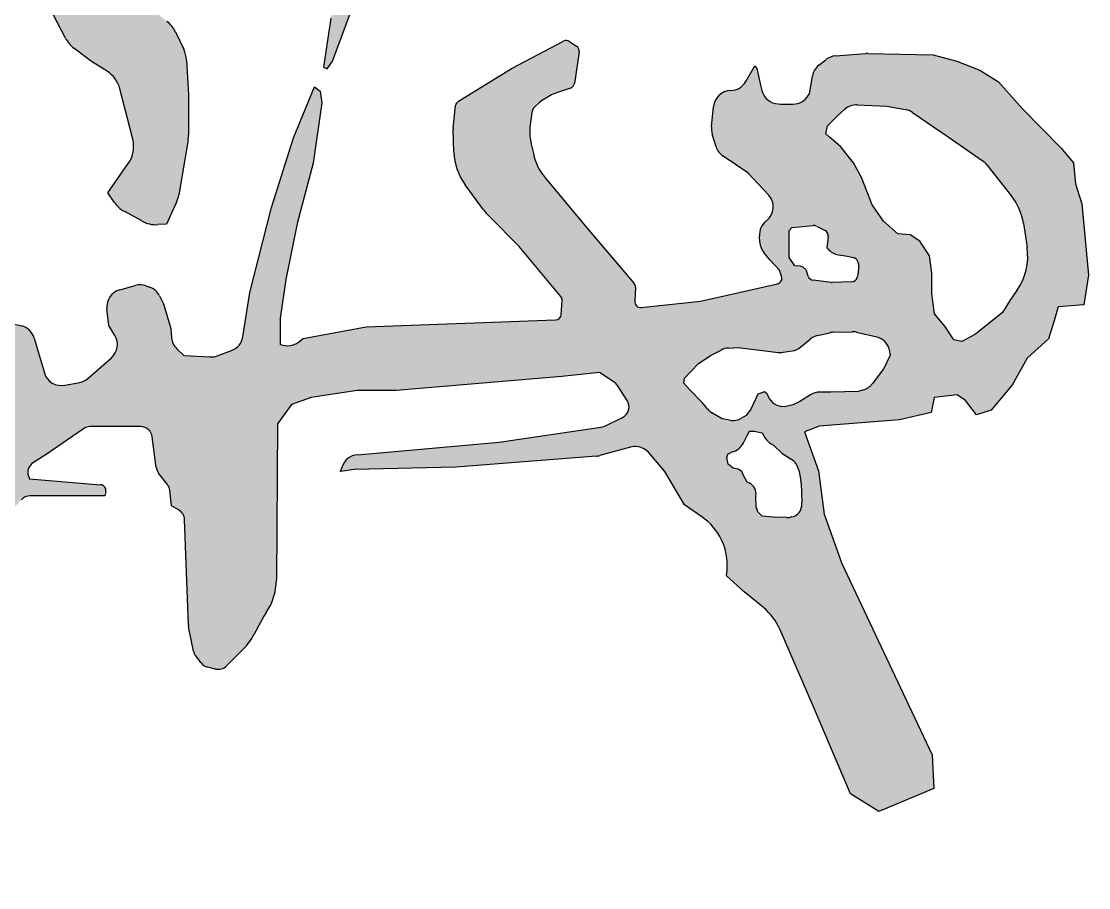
# Model space of a CAD drawing. Extents: x 4150464 to 4450492, y 483482 to 853422.
# Drawn here: x 4446582 to 4447236, y 747698 to 748228 of the extents above; entities that cross this region are included whole.
import ezdxf

# ---------------------------------------------------------------- set-up
doc = ezdxf.new("R2010")
doc.units = 0
doc.header["$LTSCALE"] = 1000
doc.header["$MEASUREMENT"] = 0
doc.layers.add('签名', color=7, linetype='Continuous')

msp = doc.modelspace()

# ---------------------------------------------------------------- hatches: boundary and pattern name
at = {"layer": '签名'}
h = msp.add_hatch(color=4, dxfattribs=at)
h.paths.add_polyline_path([(4446443.7, 748754.85), (4446466.73, 748751.75), (4446479.57, 748746.88), (4446490.2, 748741.13), (4446493.74, 748734.05), (4446494.63, 748725.64), (4446495.07, 748718.12), (4446495.07, 748716.35), (4446499.06, 748719.89), (4446504.82, 748728.74), (4446511.46, 748738.92), (4446508.8, 748750.42), (4446505.7, 748755.07, 0.161293), (4446487.79, 748769.04), (4446480.46, 748771.66), (4446452.12, 748780.06), (4446414.42, 748789.28, -0.055927), (4446406.86, 748792.05), (4446390.72, 748800.11, -0.036786), (4446386.16, 748802.83), (4446377.1, 748809.16, 0.116967), (4446361.61, 748815.31, 0.125161), (4446359.85, 748814.99), (4446350.54, 748810.72, 0.089225), (4446349.49, 748809.99, -0.045924), (4446350, 748810.42), (4446344.38, 748806.56, 0.195275), (4446342.88, 748804.29), (4446342.3, 748801.37, 0.293872), (4446343.73, 748797.73), (4446349.82, 748793.34), (4446356.01, 748791.13), (4446362.66, 748784.49), (4446364.92, 748768.67, 0.040442), (4446364.87, 748768.09, 0.74192), (4446371.49, 748766.09), (4446373.73, 748769.45), (4446383.47, 748772.54), (4446393.21, 748770.77), (4446400.74, 748765.46), (4446409.22, 748758.2, 0.146226), (4446411.11, 748757.36), (4446427.31, 748755.29)])
h.paths.add_polyline_path([(4446711.73, 748363.3, -0.224051), (4446718.47, 748349.44), (4446718.83, 748318.39, 0.252735), (4446727.16, 748303.38), (4446734.55, 748298.65), (4446741.65, 748299.36, 0.405395), (4446757.87, 748318.58), (4446756.63, 748336.39), (4446770.36, 748340.32), (4446774.29, 748342.28), (4446761.04, 748349.63), (4446758.59, 748359.43), (4446758.99, 748377.24, 0.116113), (4446757.27, 748385.33), (4446748.28, 748404.42, 0.062977), (4446745.85, 748408.24), (4446735.37, 748420.9, 0.230474), (4446720.97, 748427.43), (4446707.57, 748427.07), (4446703.31, 748425.95, 0.141943), (4446694.69, 748420.79), (4446683.08, 748408.33, 0.175293), (4446678.27, 748397.02), (4446678.14, 748394.72), (4446679.61, 748388.35), (4446680.6, 748388.35)])
h.paths.add_polyline_path([(4446683.19, 748204.44, 0.097987), (4446681.44, 748211.23), (4446676.33, 748221.86, 0.115547), (4446671.17, 748228.27), (4446651.88, 748243.33), (4446629.97, 748253.93), (4446619.52, 748254.12), (4446610.17, 748248.98), (4446601.69, 748232.03), (4446608.98, 748218.02, 0.112428), (4446614.17, 748211.9), (4446625.02, 748203.77), (4446634.54, 748197.72, -0.190711), (4446642.34, 748186.96), (4446650.24, 748156.1, -0.218827), (4446647.54, 748141.26), (4446634.91, 748123.25), (4446638.88, 748117.52, 0.115033), (4446644.96, 748112.02), (4446655.71, 748106.05, 0.14431), (4446665.68, 748103.82), (4446670.97, 748104.17), (4446677.07, 748117.58, 0.064737), (4446678.43, 748122.03), (4446684.14, 748155.65, 0.042109), (4446684.4, 748158.68), (4446684.4, 748183.29)])
h.paths.add_polyline_path([(4446514.55, 747774.42, 0.133698), (4446516.76, 747777.5), (4446520.67, 747787.97), (4446520.25, 747799.41), (4446520.25, 747803.78), (4446516.71, 747805.86), (4446508.79, 747806.28), (4446494.22, 747806.07), (4446487.5, 747806.71, -0.296761), (4446481.33, 747811.62), (4446479.85, 747816.06), (4446476.31, 747816.06), (4446473.02, 747810.97, -0.111035), (4446470.76, 747808.75), (4446466.1, 747805.86), (4446457.9, 747796.8, -0.159662), (4446453.99, 747794.57), (4446448.19, 747793.38), (4446433.61, 747794.63), (4446433.45, 747793.86), (4446433.12, 747786.87), (4446433.78, 747780.88), (4446438.78, 747775.55), (4446446.44, 747767.9), (4446450.77, 747768.23), (4446455.1, 747771.56), (4446458.77, 747770.23), (4446462.43, 747765.57), (4446463.76, 747758.24), (4446462.83, 747740.12, 0.22558), (4446465.2, 747734.39), (4446473.42, 747726.95), (4446477.09, 747727.62), (4446485.42, 747738.6), (4446495.14, 747747.35, 0.121444), (4446497.09, 747750.21), (4446501.72, 747762.72, -0.134274), (4446503.94, 747765.81)])
msp.add_hatch(color=4, dxfattribs=at).paths.add_polyline_path([(4446925.69, 748626.66), (4446859.24, 748492.7), (4446811.81, 748373.39), (4446786.73, 748293.27), (4446771.49, 748230.16), (4446767.13, 748200.24), (4446769.31, 748199.15), (4446772.55, 748203.9), (4446806.76, 748296.38), (4446848.69, 748401.9), (4446891.42, 748494.58), (4446938.79, 748590.79), (4446948.1, 748596.22), (4446951.99, 748586.13), (4446948.88, 748533.37), (4446948.88, 748492.25), (4446954.32, 748455.01), (4446979.94, 748409.23), (4447004.79, 748375.09), (4447024.98, 748346.39), (4447031.19, 748329.32), (4447029.63, 748312.25), (4447020.32, 748282.77), (4447012.85, 748274.34), (4446997.61, 748269.44), (4446987.81, 748257.47), (4446989.44, 748250.4), (4447007.44, 748243.25), (4447020.51, 748242.16), (4447036.3, 748256.85), (4447055.9, 748281.88), (4447065.7, 748315.61), (4447062.44, 748347.16), (4447051, 748373.82), (4447027.04, 748407.01), (4447004.72, 748438.56), (4446988.88, 748488.84), (4446989.97, 748532.36), (4446991.03, 748603.81), (4446988.85, 748643.53), (4446979.6, 748654.95), (4446961.08, 748661.48), (4446941.48, 748657.13)])
h = msp.add_hatch(color=4, dxfattribs=at)
h.paths.add_polyline_path([(4446848, 748176.67, -0.231178), (4446849.7, 748179.34), (4446882.54, 748199.54), (4446914.11, 748216.14, -0.274551), (4446917.79, 748215.95), (4446922.03, 748213.13, -0.290357), (4446923.6, 748209.59), (4446920.74, 748190.29, -0.282713), (4446918.3, 748187.4), (4446910.96, 748184.95, 0.12974), (4446895.54, 748174.86), (4446894.62, 748172.41), (4446893.41, 748163.31, 0.07073), (4446894.25, 748153.17), (4446895.59, 748147.28, 0.118418), (4446903.07, 748132.16), (4446928.34, 748101.86), (4446949.47, 748077.23), (4446957.36, 748067.77, -0.191696), (4446958.19, 748065.23), (4446957.66, 748056.87, 0.465128), (4446961.66, 748053.05), (4446997.9, 748056.99), (4447045.03, 748067.54, 0.44834), (4447047.65, 748072.25), (4447046.4, 748075.82), (4447040.47, 748082.18), (4447036.76, 748086.68, -0.157491), (4447034.31, 748092.87), (4447034.05, 748096.83, -0.24693), (4447038.16, 748106.04), (4447038.37, 748106.2, 0.440579), (4447039.55, 748122.15), (4447026.9, 748135.56), (4447011.82, 748145.72, -0.170294), (4447007.53, 748151.48), (4447005.09, 748159.27, -0.102372), (4447004.66, 748163.64), (4447005.98, 748176.2, -0.373734), (4447016.38, 748185.89), (4447016.61, 748185.9, 0.254103), (4447025.52, 748191.15), (4447031.26, 748200.98), (4447032.44, 748199.46), (4447034.91, 748188.38), (4447035.54, 748185.89, 0.331647), (4447045.57, 748177.71), (4447047.26, 748177.64), (4447054.7, 748177.64, 0.263355), (4447063.99, 748182.89), (4447064.64, 748183.99), (4447066.49, 748194.73, -0.184975), (4447070.44, 748201.4), (4447074.76, 748204.81, -0.149598), (4447080.67, 748207.12), (4447099.84, 748208.57), (4447140.54, 748207.72), (4447154.96, 748203.9), (4447168.95, 748198.4), (4447180.4, 748191.19), (4447195.24, 748174.67), (4447218.72, 748150.92), (4447226.35, 748141.59), (4447227.63, 748128.88), (4447231.44, 748116.6), (4447235.69, 748072.86), (4447232.72, 748054.64), (4447217.03, 748053.37), (4447214.49, 748044.9), (4447211.1, 748033.88), (4447197.95, 748022.02), (4447189.05, 748005.92), (4447175.9, 747990.24), (4447167, 747987.28), (4447160.22, 747996.18), (4447155.13, 747999.57), (4447141.13, 747997.87), (4447139.31, 747988.85), (4447119.8, 747984.19), (4447070.61, 747980.37), (4447061.71, 747976.98), (4447070.3, 747952.95), (4447073.69, 747926.52), (4447084.47, 747896.26), (4447128.95, 747801.94), (4447139.8, 747779.18), (4447140.88, 747758.58), (4447107.25, 747744.48), (4447089.89, 747755.33), (4447067.11, 747808.45), (4447046.7, 747855.71, 0.119239), (4447036.49, 747869.29), (4447024.8, 747878.91), (4447013.95, 747888.67), (4447014.24, 747892.44, 0.267055), (4446998.75, 747924.96), (4446988.15, 747932.27), (4446976.21, 747952.74), (4446965.97, 747964.68), (4446964.19, 747965.94, 0.225942), (4446955.02, 747967.57), (4446936.25, 747962.39, -0.047725), (4446934.21, 747962.04), (4446848.2, 747955.3), (4446785.87, 747953.83), (4446777.55, 747952.57), (4446778.45, 747955.42, -0.302854), (4446787.82, 747962.95), (4446874.66, 747970.64), (4446936.94, 747979.77, 0.079622), (4446940.21, 747980.8), (4446950.19, 747985.79, 0.447831), (4446953.02, 747996.19), (4446947.15, 748005.21, 0.101957), (4446945.1, 748007.28), (4446936.1, 748013.28), (4446913.06, 748010.72), (4446811.51, 748002.19), (4446787.62, 748002.19), (4446759.46, 747997.93), (4446747.51, 747993.67), (4446738.98, 747981.73), (4446738.21, 747886.28, -0.1506), (4446731.78, 747866), (4446730.44, 747864.06), (4446724.46, 747852.7, -0.07539), (4446718.04, 747843.99), (4446707.67, 747833.63, -0.258442), (4446700.94, 747831.7), (4446696.25, 747832.79, -0.172364), (4446692.17, 747835.39), (4446688.82, 747839.69, -0.116492), (4446687.44, 747842.71), (4446684.36, 747858.09), (4446681.95, 747923.17, 0.257654), (4446678.35, 747929.16), (4446673.92, 747931.72), (4446672.94, 747941.06, 0.137932), (4446671.49, 747944.7), (4446666.12, 747951.72, -0.130882), (4446664.69, 747955.15), (4446662.19, 747973.89, 0.375873), (4446655.03, 747980.15), (4446624.14, 747980.15, 0.153785), (4446620, 747978.85), (4446597.93, 747963.41), (4446589.38, 747958.13, 0.298099), (4446586.03, 747950.96), (4446587.03, 747948.19), (4446630.52, 747944.58, -0.449386), (4446633.76, 747940.26), (4446633.23, 747937.7), (4446587.34, 747937.7, 0.210128), (4446582.02, 747935.36), (4446577.58, 747930.53), (4446575.67, 747929.69, -0.340919), (4446562.83, 747932.9), (4446561.01, 747935.2, 0.210758), (4446555.86, 747937.93), (4446546.83, 747938.57, -0.201903), (4446539.33, 747942.38), (4446533.01, 747949.85, -0.259318), (4446530.96, 747960.18), (4446531.94, 747963.21, -0.264412), (4446545.11, 747975.26), (4446556.04, 747977.76), (4446556.91, 747979.71, 0.42547), (4446554.95, 747984.54), (4446550.62, 747986.27, 0.080244), (4446542.83, 747987.35), (4446525.52, 747986.73), (4446424.78, 747985.56), (4446345.8, 747978.99), (4446310.25, 747976.73, 0.145884), (4446306.37, 747975.3), (4446255.29, 747937.05), (4446213.41, 747908.95), (4446161.95, 747870.08), (4446094.33, 747824.04), (4446073.61, 747808.06, 0.151784), (4446069.91, 747802.8), (4446068, 747796.87), (4446068, 747792.03, 0.121298), (4446069.24, 747787), (4446072.34, 747783.43), (4446078.45, 747781.85), (4446084.88, 747782, 0.108689), (4446099.96, 747785.68), (4446110.13, 747790.67), (4446184.33, 747824.72), (4446273.74, 747865.63), (4446349.79, 747896.53), (4446381.54, 747903.21), (4446429.17, 747905.71), (4446440.66, 747905.11, -0.148728), (4446448.57, 747902.24), (4446455.69, 747896.9, -0.11645), (4446459.95, 747891.81), (4446465.1, 747881.5), (4446448.94, 747879.01, 0.187953), (4446439.86, 747873.76), (4446421.85, 747851.27, 0.102525), (4446419.19, 747846.05), (4446414.97, 747830.57), (4446395.82, 747830.57, 0.144191), (4446387.99, 747828.26), (4446299.65, 747771.28), (4446216, 747722.12, 0.063491), (4446213.11, 747719.88), (4446197.69, 747704.47, -0.080592), (4446193.93, 747701.77), (4446189.11, 747699.36, -0.178905), (4446179.15, 747698.26), (4446175.41, 747704.34), (4446171.38, 747716.27, -0.27945), (4446174.42, 747730.94), (4446179.32, 747736.21), (4446202.34, 747743.12, 0.073381), (4446206.16, 747744.9), (4446318.03, 747818.88), (4446357.37, 747846.15, 0.06755), (4446360.23, 747848.77), (4446366.17, 747855.9), (4446366.52, 747857.87, 0.305341), (4446355.16, 747863.45), (4446350.62, 747863.13), (4446275.41, 747829.73), (4446143.2, 747772.86), (4446104.99, 747758.35, -0.052637), (4446097.65, 747756.42), (4446075.35, 747752.99, -0.090596), (4446062.38, 747753.35), (4446047.31, 747756.55, -0.085038), (4446035.97, 747761.06), (4446029.68, 747764.9, -0.181064), (4446024.99, 747770.88), (4446022.18, 747779.77, -0.147202), (4446022.1, 747786.02), (4446025.55, 747798.11, -0.109427), (4446027.79, 747802.23), (4446047.26, 747824.68, -0.048018), (4446048.76, 747826.11), (4446109.78, 747873.89), (4446162.42, 747909.8), (4446178.77, 747922.73, 0.298156), (4446181.27, 747930.23), (4446178.3, 747941.53), (4446172.45, 747948.21), (4446152.39, 747949.88), (4445928.23, 747922.37), (4445804.37, 747908.99), (4445532.37, 747886.82, -0.291644), (4445525.5, 747890.45), (4445506.89, 747923.18), (4445506.89, 747925.86, -0.383842), (4445513.35, 747933.05), (4445554.52, 747937.38), (4445871.22, 747951.57), (4446088.69, 747975.02), (4446166.41, 747980.87), (4446169.51, 747989.26), (4446167.17, 748020.88), (4446153.43, 748062.01), (4446140.82, 748077.77), (4446123.09, 748101.08, -0.101619), (4446119.94, 748107.63), (4446117.61, 748116.96, -0.109256), (4446117.39, 748124.76), (4446119.81, 748137.34, -0.280752), (4446132.45, 748151.26), (4446135.3, 748152.09, -0.126758), (4446144.31, 748152.4), (4446153.1, 748150.44, -0.15474), (4446162.54, 748144.97), (4446177.72, 748128.29, -0.081557), (4446180.91, 748123.38), (4446185.71, 748112.4, -0.093443), (4446187.21, 748105.88), (4446188.13, 748083.02), (4446195.49, 748039.95), (4446206.27, 747996.83, 0.390931), (4446214.47, 747991.46), (4446247, 747996.88), (4446273.13, 748010.41, 0.171134), (4446276.42, 748013.92), (4446286.95, 748037.85), (4446318.49, 748086.17), (4446333.5, 748116.16, 0.116513), (4446334.26, 748119.39), (4446334.26, 748141.33, 0.107138), (4446333.62, 748144.33), (4446330.69, 748150.75, 0.523435), (4446319.01, 748152.87), (4446307.11, 748140.98, -0.18265), (4446302.45, 748138.88), (4446288.29, 748137.99, -0.340063), (4446280.99, 748142.92), (4446278.96, 748148.99, 0.294066), (4446272.87, 748153.89), (4446267.29, 748154.48, 0.133568), (4446248.57, 748151.44), (4446245.95, 748150.25), (4446229.95, 748141.37, 0.220074), (4446226.37, 748136.47), (4446223.05, 748119.89, -0.080659), (4446222.24, 748117.72), (4446210.21, 748096.68), (4446207.32, 748098.98, -0.201849), (4446204.65, 748103.9), (4446200.93, 748141.06, -0.240558), (4446202.12, 748144.12), (4446218.45, 748158.63, 0.21433), (4446219.67, 748161.33), (4446219.67, 748165.91, 0.280337), (4446217.72, 748169.12), (4446160.79, 748198.58), (4446120.66, 748223.03, 0.156534), (4446114.22, 748224.58), (4446097.73, 748223.36, -0.46076), (4446090, 748231.16), (4446091.85, 748253.58, -0.064651), (4446095.75, 748271.77), (4446107.39, 748316.35), (4446123.95, 748379.99), (4446143.46, 748456.67), (4446147.27, 748476.51), (4446125.11, 748474.3, -0.064936), (4446106.43, 748474.86), (4446088.94, 748477.68, -0.080775), (4446077.94, 748481.34), (4446069.92, 748485.54, -0.135752), (4446055.85, 748498.69), (4446055.45, 748499.35, -0.154043), (4446050.21, 748520.45), (4446050.43, 748523.88, -0.136703), (4446051.7, 748527.54), (4446060.01, 748539.54), (4446061.98, 748540.04, -0.279334), (4446069.14, 748537.87), (4446084.41, 748520.84), (4446106.11, 748510.35), (4446127.41, 748506.1, 0.141167), (4446147.33, 748507.76), (4446151.48, 748510.73), (4446156.41, 748517.85, 0.122029), (4446157.17, 748521.23), (4446156.03, 748573.52, 0.13949), (4446150.21, 748592.41), (4446142.53, 748604.23), (4446136.8, 748610.31, 0.109197), (4446123.92, 748619.08), (4446113.83, 748623.11, -0.674227), (4446120.28, 748657.08), (4446131.74, 748656.55, -0.092395), (4446147.9, 748651.29), (4446159.98, 748644.45, -0.067551), (4446167.71, 748638.57), (4446184.54, 748621.75), (4446185.32, 748620.69, -0.157847), (4446192.32, 748599.57), (4446192.91, 748514.79, 0.507739), (4446197.64, 748511.38), (4446227.24, 748521.04), (4446294.43, 748538.52), (4446300.4, 748540.77, 0.285141), (4446323.61, 748570.97), (4446324.09, 748575.7), (4446313.26, 748597.33), (4446312.98, 748602.17, -0.404917), (4446322.81, 748613.6), (4446330.91, 748614.33, -0.059906), (4446333.49, 748614.26), (4446345.34, 748612.48, -0.217925), (4446352.9, 748607.56), (4446359.57, 748597, -0.127757), (4446361.23, 748591.81), (4446361.97, 748578.4), (4446362.4, 748575.19, 0.45192), (4446375.93, 748566.16), (4446396.53, 748571.65, 0.061267), (4446404.71, 748574.94), (4446419.46, 748583.1, -0.126968), (4446436.94, 748587.61), (4446492.84, 748587.61, 0.329734), (4446496.3, 748590.17), (4446503.22, 748612.79), (4446511.72, 748589.26, 0.229531), (4446513.98, 748587.06), (4446517.65, 748585.84, -0.382276), (4446520.04, 748581.65), (4446516.84, 748566.73, -0.203047), (4446515.22, 748564.42), (4446505.32, 748558.24), (4446486.42, 748547.75), (4446459.82, 748538.65), (4446422.72, 748531.66), (4446404.52, 748531.66), (4446389.03, 748532.21, 0.112418), (4446381.16, 748530.71), (4446376.14, 748528.52, 0.326044), (4446373.99, 748524.84), (4446377.19, 748493.64), (4446375.09, 748480.35), (4446370.16, 748472.29, 0.328096), (4446370.89, 748463.76), (4446377.19, 748456.57), (4446393.23, 748398.41, 0.053255), (4446393.79, 748396.99), (4446419.19, 748348.45), (4446439.34, 748316), (4446456.48, 748289.25, 0.098742), (4446458.44, 748287.21), (4446483.01, 748270.13), (4446521.42, 748235.24, 0.218816), (4446527.17, 748233.42), (4446529.94, 748233.76, -0.291918), (4446536.95, 748230.42), (4446538.86, 748227.38, -0.158896), (4446539.94, 748223.03), (4446538.99, 748209.72), (4446547.95, 748213.08), (4446530.03, 748194.06), (4446529.28, 748189.54, -0.240188), (4446519.53, 748176.35), (4446512.78, 748175.47), (4446480.07, 748175.47), (4446432.18, 748171.55), (4446404.7, 748170.76), (4446393.71, 748167.62), (4446391.33, 748147.83), (4446377.2, 748121.94), (4446359.14, 748099.97), (4446353.65, 748089.77), (4446344.43, 748069.37, -0.059303), (4446340.01, 748062.06), (4446324.97, 748042.74, 0.096023), (4446318.75, 748030.48), (4446315.96, 748020.74), (4446319.89, 748015.25), (4446330.88, 748012.89), (4446402.9, 748023.19), (4446436.4, 748026.15, 0.368288), (4446446.25, 748036.17), (4446446.37, 748037.76, -0.287337), (4446453.15, 748047.04), (4446456.75, 748048.48, -0.1299), (4446462.25, 748049.16), (4446494.77, 748044.69), (4446526.47, 748043.81), (4446572.69, 748043.81, -0.061275), (4446575.32, 748043.49), (4446582.1, 748041.79, -0.265952), (4446589.87, 748034.34), (4446592.52, 748025.33), (4446596.15, 748013.01, 0.385739), (4446608.57, 748005.42), (4446617.78, 748007.18, 0.134429), (4446622.92, 748009.69), (4446637.19, 748022.27, 0.361907), (4446639.32, 748035.98), (4446635.67, 748042.05), (4446634.47, 748052.23, -0.367837), (4446642.26, 748063.92), (4446651.67, 748066.6, -0.157947), (4446658.34, 748066.37), (4446660.67, 748065.52, -0.191883), (4446666.66, 748060.19), (4446669.13, 748055.25), (4446673.54, 748040.29), (4446674.06, 748034.52, 0.175535), (4446677.19, 748027.84), (4446681.46, 748023.57), (4446697.76, 748022.79, 0.100406), (4446702.02, 748023.45), (4446710.72, 748026.65, 0.271742), (4446717.68, 748035.13), (4446721.97, 748062.29), (4446735.18, 748114.2), (4446748.67, 748156.92), (4446761.6, 748188.12), (4446765.12, 748185.48), (4446766, 748178.44), (4446760.72, 748141.48), (4446751.03, 748104.52), (4446743.99, 748070.21), (4446740.46, 748046.45), (4446740.46, 748030.62, 0.280775), (4446751.67, 748031.89), (4446754.55, 748034.13), (4446793.3, 748041.17), (4446909.23, 748045.43, 0.384258), (4446912.7, 748048.8), (4446913.27, 748057.3, 0.192772), (4446912.44, 748059.86), (4446886.95, 748090.43), (4446868.65, 748108.71, -0.038185), (4446865.06, 748112.89), (4446853.91, 748128.08, -0.150784), (4446846.93, 748148.2), (4446846.44, 748162.58)])
h.paths.add_polyline_path([(4446327.22, 748510.85), (4446329.78, 748499.09), (4446327.89, 748453.69), (4446314.8, 748377.83), (4446296.47, 748308.51), (4446271.6, 748237.88), (4446249.35, 748203.88), (4446219.25, 748219.57), (4446187.83, 748233.96), (4446134.19, 748257.26, -0.411776), (4446130.42, 748266.71), (4446145.95, 748303.28), (4446160.34, 748347.75), (4446177.36, 748413.14), (4446185.21, 748451.07), (4446194.38, 748473.31), (4446203.94, 748476.6), (4446237.7, 748483.24), (4446269.42, 748496.53), (4446297.55, 748505.73), (4446320.57, 748511.87)], flags=16)
h.paths.add_polyline_path([(4446362.11, 748427.4), (4446365.27, 748426.5), (4446371.59, 748415.22), (4446376.55, 748388.62), (4446396.41, 748343.07), (4446424.16, 748284.25, 0.039662), (4446425.58, 748281.76), (4446444.17, 748254.54), (4446461.32, 748223.87), (4446469.9, 748208.99), (4446466.74, 748205.84), (4446438.31, 748204.48), (4446403.7, 748200.79), (4446337.04, 748206.19, 0.081589), (4446334.71, 748206), (4446313.25, 748200.64, 0.183834), (4446309.04, 748197.7), (4446306.46, 748193.93, -0.12786), (4446299.62, 748187.95), (4446290.28, 748183.29), (4446281.25, 748186.44), (4446280.07, 748194.1), (4446280.99, 748205.11), (4446292.92, 748230.79), (4446310.36, 748263.8), (4446326.88, 748301.41), (4446342.49, 748341.76), (4446353.5, 748386.7), (4446356.26, 748423.38), (4446358.05, 748426.95)], flags=16)
h.paths.add_polyline_path([(4447075.67, 748164.39), (4447082.26, 748170.87), (4447086.43, 748174.48, -0.191823), (4447094.01, 748177.11), (4447111.99, 748176.31), (4447123.56, 748174.25, -0.10674), (4447127.79, 748172.51), (4447149.64, 748157.5), (4447171.1, 748142.59, -0.07439), (4447173.43, 748140.39), (4447188.42, 748121.33, -0.129106), (4447195.72, 748104.5), (4447197.97, 748089.9, -0.195793), (4447191.66, 748063.4), (4447187.79, 748058), (4447182.84, 748050.08), (4447166.49, 748036.71), (4447158.06, 748032.26), (4447153.11, 748033.25), (4447147.66, 748041.66), (4447141.22, 748049.09), (4447139.73, 748061.46), (4447139.73, 748074.33), (4447138.25, 748084.73), (4447132.3, 748093.64), (4447126.36, 748097.6), (4447118.92, 748098.1), (4447110.01, 748106.02), (4447103.07, 748115.92), (4447096.63, 748132.75), (4447091.68, 748141.66), (4447083.75, 748151.56), (4447076.81, 748157.5), (4447074.75, 748159.48)], flags=16)
h.paths.add_polyline_path([(4447052.36, 748100.28), (4447053.89, 748102.12), (4447054.2, 748102.12), (4447067.99, 748103.34), (4447074.28, 748100.2, -0.319194), (4447076.24, 748096.51), (4447075.35, 748089.56), (4447076.14, 748088.69, 0.170609), (4447082.48, 748085.31), (4447086.69, 748084.66), (4447091.67, 748083.58, -0.270894), (4447094.36, 748081.11), (4447094.96, 748079.15), (4447094.35, 748073.33), (4447094, 748071.58, -0.35173), (4447090.53, 748068.68), (4447078.41, 748068.43), (4447066.92, 748069.79, -0.28734), (4447063.93, 748072.19), (4447062.79, 748075.47, 0.155831), (4447061.48, 748077.23, 0.184917), (4447059.13, 748078.31), (4447055.73, 748078.53), (4447052.36, 748083.74), (4447052.36, 748092.62)], flags=16)
h.paths.add_polyline_path([(4446988.18, 748009.83), (4446996.75, 748018.78), (4447004.54, 748023.85), (4447010.61, 748027.02, -0.109091), (4447015.12, 748028.24), (4447020.91, 748028.52), (4447037.67, 748026.57), (4447045.52, 748025.59, 0.069308), (4447048.51, 748025.63), (4447054.18, 748026.5, 0.13629), (4447059.46, 748028.89), (4447065.22, 748033.68, -0.117467), (4447069.71, 748035.91), (4447077.14, 748037.62, -0.049761), (4447079.27, 748037.89), (4447090.85, 748038.21, -0.063156), (4447093.56, 748037.95), (4447105.86, 748035.14), (4447107.06, 748034.68, -0.311276), (4447114.04, 748024.55), (4447114.04, 748023.85), (4447110.15, 748015.67), (4447103.35, 748006.51, -0.162986), (4447097.7, 748002.58), (4447094.56, 748001.65), (4447077.8, 748001.26), (4447071.17, 748001.26, 0.140475), (4447065.43, 747999.62), (4447058.71, 747995.42), (4447054.81, 747993.48), (4447049.36, 747992.31), (4447047.69, 747992.52, -0.312011), (4447038.86, 748000.11), (4447037.07, 748001.39), (4447032.99, 748000.09), (4447028.7, 747990.75), (4447025.98, 747986.86), (4447023.14, 747985.26, -0.174687), (4447015.9, 747984.05), (4447011.17, 747984.91), (4447004.91, 747988.66, -0.082204), (4447002.22, 747990.95), (4446999.09, 747994.64), (4446991.29, 748002.82), (4446987.79, 748006.71)], flags=16)
h.paths.add_polyline_path([(4447014.65, 747963.17), (4447017.28, 747964.59, 0.21493), (4447024.24, 747970.14), (4447026.36, 747974.27), (4447028.05, 747977.32), (4447030.93, 747977.32), (4447035.66, 747976.3), (4447037.64, 747973.14, 0.120194), (4447041.32, 747969.55), (4447042.76, 747968.7), (4447047.83, 747963.97), (4447053.49, 747960.25, -0.198061), (4447058.15, 747953.43), (4447059.66, 747946.24), (4447060.12, 747933.79, -0.06461), (4447059.86, 747931.01), (4447059.71, 747930.33, -0.302829), (4447053.9, 747924.8), (4447053, 747924.64, -0.052243), (4447050.75, 747924.49), (4447042.42, 747924.78), (4447035.83, 747925.29), (4447033.12, 747927.99), (4447032.11, 747931.03), (4447031.93, 747938.17, 0.37754), (4447026.54, 747946.05), (4447024.16, 747950.63), (4447023.32, 747952.65), (4447021.12, 747954.01), (4447017.91, 747954.68), (4447014.87, 747957.05), (4447014.02, 747960.93)], flags=16)

# ---------------------------------------------------------------- linework, layer by layer
at = {"layer": '签名', "color": 4}
for p, q in [((4446772.55, 748203.9, -1805.82), (4446806.76, 748296.38, -1805.82)), ((4446608.98, 748218.02, -1805.82), (4446601.69, 748232.03, -1805.82)), ((4446771.49, 748230.16, -1805.82), (4446767.13, 748200.24, -1805.82)), ((4446676.33, 748221.86, -1805.82), (4446681.44, 748211.23, -1805.82)), ((4446882.54, 748199.54, -1805.82), (4446914.11, 748216.14, -1805.82)), ((4446917.79, 748215.95, -1805.82), (4446922.03, 748213.13, -1805.82)), ((4446625.02, 748203.77, -1805.82), (4446614.17, 748211.9, -1805.82)), ((4446923.6, 748209.59, -1805.82), (4446920.74, 748190.29, -1805.82)), ((4447080.67, 748207.12, -1805.82), (4447099.32, 748208.53, -1805.82)), ((4447100.36, 748208.55, -1805.82), (4447140.54, 748207.72, -1805.82)), ((4447140.54, 748207.72, -1805.82), (4447154.96, 748203.9, -1805.82)), ((4446634.54, 748197.72, -1805.82), (4446625.02, 748203.77, -1805.82)), ((4446683.19, 748204.44, -1805.82), (4446684.4, 748183.29, -1805.82)), ((4446769.31, 748199.15, -1805.82), (4446772.55, 748203.9, -1805.82)), ((4447025.66, 748191.38, -1805.82), (4447031.26, 748200.98, -1805.82)), ((4447031.26, 748200.98, -1805.82), (4447032.44, 748199.46, -1805.82)), ((4447070.44, 748201.4, -1805.82), (4447074.76, 748204.81, -1805.82)), ((4447154.96, 748203.9, -1805.82), (4447168.95, 748198.4, -1805.82)), ((4446767.13, 748200.24, -1805.82), (4446769.31, 748199.15, -1805.82)), ((4446849.7, 748179.34, -1805.82), (4446882.54, 748199.54, -1805.82)), ((4447032.44, 748199.46, -1805.82), (4447034.91, 748188.38, -1805.82)), ((4447064.64, 748183.99, -1805.82), (4447066.49, 748194.73, -1805.82)), ((4447168.95, 748198.4, -1805.82), (4447180.4, 748191.19, -1805.82)), ((4446748.67, 748156.92, -1805.82), (4446761.6, 748188.12, -1805.82)), ((4446761.6, 748188.12, -1805.82), (4446765.12, 748185.48, -1805.82)), ((4447034.91, 748188.38, -1805.82), (4447035.54, 748185.89, -1805.82)), ((4447180.4, 748191.19, -1805.82), (4447195.24, 748174.67, -1805.82)), ((4446650.24, 748156.1, -1805.82), (4446642.34, 748186.96, -1805.82)), ((4446684.4, 748183.29, -1805.82), (4446684.4, 748158.68, -1805.82)), ((4446765.12, 748185.48, -1805.82), (4446766, 748178.44, -1805.82)), ((4446918.3, 748187.4, -1805.82), (4446910.96, 748184.95, -1805.82)), ((4447016.38, 748185.89, -1805.82), (4447016.61, 748185.9, -1805.82)), ((4447063.99, 748182.89, -1805.82), (4447064.64, 748183.99, -1805.82)), ((4446766, 748178.44, -1805.82), (4446760.72, 748141.48, -1805.82)), ((4446846.47, 748162.84, -1805.82), (4446848, 748176.67, -1805.82)), ((4446895.54, 748174.86, -1805.82), (4446894.62, 748172.41, -1805.82)), ((4447004.66, 748163.64, -1805.82), (4447005.98, 748176.2, -1805.82)), ((4447045.57, 748177.71, -1805.82), (4447047.26, 748177.64, -1805.82)), ((4447047.26, 748177.64, -1805.82), (4447054.7, 748177.64, -1805.82)), ((4447094.01, 748177.11, -1805.82), (4447111.99, 748176.31, -1805.82)), ((4447111.99, 748176.31, -1805.82), (4447123.56, 748174.25, -1805.82)), ((4447195.24, 748174.67, -1805.82), (4447218.72, 748150.92, -1805.82)), ((4446894.62, 748172.41, -1805.82), (4446893.41, 748163.31, -1805.82)), ((4447075.67, 748164.39, -1805.82), (4447082.26, 748170.87, -1805.82)), ((4447082.26, 748170.87, -1805.82), (4447086.43, 748174.48, -1805.82)), ((4447127.79, 748172.51, -1805.82), (4447149.64, 748157.5, -1805.82)), ((4446846.93, 748148.2, -1805.82), (4446846.45, 748162.32, -1805.82)), ((4447074.75, 748159.48, -1805.82), (4447075.67, 748164.39, -1805.82)), ((4446684.14, 748155.65, -1805.82), (4446678.43, 748122.03, -1805.82)), ((4446735.18, 748114.2, -1805.82), (4446748.67, 748156.92, -1805.82)), ((4446748.67, 748156.92, -1805.82), (4446748.67, 748156.92, -1805.82)), ((4447007.53, 748151.48, -1805.82), (4447005.09, 748159.27, -1805.82)), ((4447076.81, 748157.5, -1805.82), (4447074.75, 748159.48, -1805.82)), ((4447083.75, 748151.56, -1805.82), (4447076.81, 748157.5, -1805.82)), ((4447149.64, 748157.5, -1805.82), (4447171.1, 748142.59, -1805.82)), ((4446894.25, 748153.17, -1805.82), (4446895.59, 748147.28, -1805.82)), ((4447091.68, 748141.66, -1805.82), (4447083.75, 748151.56, -1805.82)), ((4447218.72, 748150.92, -1805.82), (4447226.35, 748141.59, -1805.82)), ((4447026.9, 748135.56, -1805.82), (4447011.82, 748145.72, -1805.82)), ((4446634.91, 748123.25, -1805.82), (4446647.54, 748141.26, -1805.82)), ((4446760.72, 748141.48, -1805.82), (4446751.03, 748104.52, -1805.82)), ((4447039.55, 748122.15, -1805.82), (4447026.9, 748135.56, -1805.82)), ((4447096.63, 748132.75, -1805.82), (4447091.68, 748141.66, -1805.82)), ((4447173.43, 748140.39, -1805.82), (4447188.42, 748121.33, -1805.82)), ((4447226.35, 748141.59, -1805.82), (4447227.63, 748128.88, -1805.82)), ((4446903.07, 748132.16, -1805.82), (4446928.34, 748101.86, -1805.82)), ((4447103.07, 748115.92, -1805.82), (4447096.63, 748132.75, -1805.82)), ((4447227.63, 748128.88, -1805.82), (4447231.44, 748116.6, -1805.82)), ((4446638.88, 748117.52, -1805.82), (4446634.91, 748123.25, -1805.82)), ((4446865.06, 748112.89, -1805.82), (4446853.91, 748128.08, -1805.82)), ((4446677.07, 748117.58, -1805.82), (4446670.97, 748104.17, -1805.82)), ((4447110.01, 748106.02, -1805.82), (4447103.07, 748115.92, -1805.82)), ((4447231.44, 748116.6, -1805.82), (4447235.69, 748072.86, -1805.82)), ((4446655.71, 748106.05, -1805.82), (4446644.96, 748112.02, -1805.82)), ((4446721.97, 748062.29, -1805.82), (4446735.18, 748114.2, -1805.82)), ((4446670.97, 748104.17, -1805.82), (4446665.68, 748103.82, -1805.82)), ((4446751.03, 748104.52, -1805.82), (4446743.99, 748070.21, -1805.82)), ((4446886.95, 748090.43, -1805.82), (4446868.65, 748108.71, -1805.82)), ((4447038.16, 748106.04, -1805.82), (4447038.37, 748106.2, -1805.82)), ((4447054.2, 748102.12, -1805.82), (4447066.97, 748103.25, -1805.82)), ((4447068.91, 748102.88, -1805.82), (4447074.28, 748100.2, -1805.82)), ((4447118.92, 748098.1, -1805.82), (4447110.01, 748106.02, -1805.82)), ((4447195.72, 748104.5, -1805.82), (4447197.97, 748089.9, -1805.82)), ((4446928.34, 748101.86, -1805.82), (4446949.47, 748077.23, -1805.82)), ((4447034.31, 748092.87, -1805.82), (4447034.05, 748096.83, -1805.82)), ((4447052.36, 748100.28, -1805.82), (4447053.89, 748102.12, -1805.82)), ((4447052.36, 748092.62, -1805.82), (4447052.36, 748100.28, -1805.82)), ((4447053.89, 748102.12, -1805.82), (4447054.2, 748102.12, -1805.82)), ((4447076.24, 748096.51, -1805.82), (4447075.35, 748089.56, -1805.82)), ((4447126.36, 748097.6, -1805.82), (4447118.92, 748098.1, -1805.82)), ((4447132.3, 748093.64, -1805.82), (4447126.36, 748097.6, -1805.82)), ((4446912.44, 748059.86, -1805.82), (4446886.95, 748090.43, -1805.82)), ((4447052.36, 748083.74, -1805.82), (4447052.36, 748092.62, -1805.82)), ((4447138.25, 748084.73, -1805.82), (4447132.3, 748093.64, -1805.82)), ((4447040.47, 748082.18, -1805.82), (4447036.76, 748086.68, -1805.82)), ((4447055.73, 748078.53, -1805.82), (4447052.36, 748083.74, -1805.82)), ((4447075.35, 748089.56, -1805.82), (4447076.14, 748088.69, -1805.82)), ((4447082.48, 748085.31, -1805.82), (4447086.69, 748084.66, -1805.82)), ((4447086.69, 748084.66, -1805.82), (4447091.67, 748083.58, -1805.82)), ((4447139.73, 748074.33, -1805.82), (4447138.25, 748084.73, -1805.82)), ((4446949.47, 748077.23, -1805.82), (4446957.36, 748067.77, -1805.82)), ((4447046.4, 748075.82, -1805.82), (4447040.47, 748082.18, -1805.82)), ((4447059.13, 748078.31, -1805.82), (4447055.73, 748078.53, -1805.82)), ((4447061.73, 748077.03, -1805.82), (4447061.24, 748077.45, -1805.82)), ((4447094.88, 748078.41, -1805.82), (4447094.35, 748073.33, -1805.82)), ((4447094.36, 748081.11, -1805.82), (4447094.74, 748079.85, -1805.82)), ((4446743.99, 748070.21, -1805.82), (4446740.46, 748046.45, -1805.82)), ((4447047.65, 748072.25, -1805.82), (4447046.4, 748075.82, -1805.82)), ((4447063.93, 748072.19, -1805.82), (4447062.79, 748075.47, -1805.82)), ((4447094.35, 748073.33, -1805.82), (4447094, 748071.58, -1805.82)), ((4447139.73, 748061.46, -1805.82), (4447139.73, 748074.33, -1805.82)), ((4447235.69, 748072.86, -1805.82), (4447232.72, 748054.64, -1805.82)), ((4446642.26, 748063.92, -1805.82), (4446651.67, 748066.6, -1805.82)), ((4446658.34, 748066.37, -1805.82), (4446660.67, 748065.52, -1805.82)), ((4446958.19, 748065.23, -1805.82), (4446957.66, 748056.87, -1805.82)), ((4446997.9, 748056.99, -1805.82), (4447045.03, 748067.54, -1805.82)), ((4447078.16, 748068.46, -1805.82), (4447066.92, 748069.79, -1805.82)), ((4447090.53, 748068.68, -1805.82), (4447078.66, 748068.43, -1805.82)), ((4446666.66, 748060.19, -1805.82), (4446669.13, 748055.25, -1805.82)), ((4446717.68, 748035.13, -1805.82), (4446721.97, 748062.29, -1805.82)), ((4446912.7, 748048.8, -1805.82), (4446913.27, 748057.3, -1805.82)), ((4446961.66, 748053.05, -1805.82), (4446997.9, 748056.99, -1805.82)), ((4447141.22, 748049.09, -1805.82), (4447139.73, 748061.46, -1805.82)), ((4447187.79, 748058, -1805.82), (4447182.84, 748050.08, -1805.82)), ((4447191.66, 748063.4, -1805.82), (4447187.79, 748058, -1805.82)), ((4446635.67, 748042.05, -1805.82), (4446634.47, 748052.23, -1805.82)), ((4446669.13, 748055.25, -1805.82), (4446673.54, 748040.29, -1805.82)), ((4447217.03, 748053.37, -1805.82), (4447214.49, 748044.9, -1805.82)), ((4447232.72, 748054.64, -1805.82), (4447217.03, 748053.37, -1805.82)), ((4446740.46, 748046.45, -1805.82), (4446740.46, 748030.61, -1805.82)), ((4446793.3, 748041.17, -1805.82), (4446909.23, 748045.43, -1805.82)), ((4447147.66, 748041.66, -1805.82), (4447141.22, 748049.09, -1805.82)), ((4447182.84, 748050.08, -1805.82), (4447166.49, 748036.71, -1805.82)), ((4447214.49, 748044.9, -1805.82), (4447211.1, 748033.88, -1805.82)), ((4446575.32, 748043.49, -1805.82), (4446582.1, 748041.79, -1805.82)), ((4446639.32, 748035.98, -1805.82), (4446635.67, 748042.05, -1805.82)), ((4446673.54, 748040.29, -1805.82), (4446674.06, 748034.52, -1805.82)), ((4446754.55, 748034.13, -1805.82), (4446793.3, 748041.17, -1805.82)), ((4447069.71, 748035.91, -1805.82), (4447077.14, 748037.62, -1805.82)), ((4447079.27, 748037.89, -1805.82), (4447090.85, 748038.21, -1805.82)), ((4447093.56, 748037.95, -1805.82), (4447105.86, 748035.14, -1805.82)), ((4447153.11, 748033.25, -1805.82), (4447147.66, 748041.66, -1805.82)), ((4446589.87, 748034.34, -1805.82), (4446592.52, 748025.33, -1805.82)), ((4446751.67, 748031.89, -1805.82), (4446754.55, 748034.13, -1805.82)), ((4447059.46, 748028.89, -1805.82), (4447065.22, 748033.68, -1805.82)), ((4447105.86, 748035.14, -1805.82), (4447107.06, 748034.68, -1805.82)), ((4447158.06, 748032.26, -1805.82), (4447153.11, 748033.25, -1805.82)), ((4447166.49, 748036.71, -1805.82), (4447158.06, 748032.26, -1805.82)), ((4447211.1, 748033.88, -1805.82), (4447197.95, 748022.02, -1805.82)), ((4446592.52, 748025.33, -1805.82), (4446596.15, 748013.01, -1805.82)), ((4446677.19, 748027.84, -1805.82), (4446681.46, 748023.57, -1805.82)), ((4446702.02, 748023.45, -1805.82), (4446710.72, 748026.65, -1805.82)), ((4446740.46, 748030.61, -1805.82), (4446740.76, 748030.48, -1805.82)), ((4447004.54, 748023.85, -1805.82), (4447010.61, 748027.02, -1805.82)), ((4447015.12, 748028.24, -1805.82), (4447020.91, 748028.52, -1805.82)), ((4447020.91, 748028.52, -1805.82), (4447037.67, 748026.57, -1805.82)), ((4447037.67, 748026.57, -1805.82), (4447045.52, 748025.59, -1805.82)), ((4447048.51, 748025.63, -1805.82), (4447054.18, 748026.5, -1805.82)), ((4447114.04, 748024.55, -1805.82), (4447114.04, 748023.85, -1805.82)), ((4446622.92, 748009.69, -1805.82), (4446637.19, 748022.27, -1805.82)), ((4446681.46, 748023.57, -1805.82), (4446697.76, 748022.79, -1805.82)), ((4446988.18, 748009.83, -1805.82), (4446996.75, 748018.78, -1805.82)), ((4446996.75, 748018.78, -1805.82), (4447004.54, 748023.85, -1805.82)), ((4447114.04, 748023.85, -1805.82), (4447110.15, 748015.67, -1805.82)), ((4447197.95, 748022.02, -1805.82), (4447189.05, 748005.92, -1805.82)), ((4446936.1, 748013.28, -1805.82), (4446913.06, 748010.72, -1805.82)), ((4446945.1, 748007.28, -1805.82), (4446936.1, 748013.28, -1805.82)), ((4447110.15, 748015.67, -1805.82), (4447103.35, 748006.51, -1805.82)), ((4446608.57, 748005.42, -1805.82), (4446617.78, 748007.18, -1805.82)), ((4446913.06, 748010.72, -1805.82), (4446811.51, 748002.19, -1805.82)), ((4446953.02, 747996.19, -1805.82), (4446947.15, 748005.21, -1805.82)), ((4446987.79, 748006.71, -1805.82), (4446988.18, 748009.83, -1805.82)), ((4446991.29, 748002.82, -1805.82), (4446987.79, 748006.71, -1805.82)), ((4447189.05, 748005.92, -1805.82), (4447175.9, 747990.24, -1805.82)), ((4446787.62, 748002.19, -1805.82), (4446759.46, 747997.93, -1805.82)), ((4446811.51, 748002.19, -1805.82), (4446787.62, 748002.19, -1805.82)), ((4446999.09, 747994.64, -1805.82), (4446991.29, 748002.82, -1805.82)), ((4447032.99, 748000.09, -1805.82), (4447028.7, 747990.75, -1805.82)), ((4447037.07, 748001.39, -1805.82), (4447032.99, 748000.09, -1805.82)), ((4447038.86, 748000.11, -1805.82), (4447037.07, 748001.39, -1805.82)), ((4447065.43, 747999.62, -1805.82), (4447058.71, 747995.42, -1805.82)), ((4447077.8, 748001.26, -1805.82), (4447071.17, 748001.26, -1805.82)), ((4447094.56, 748001.65, -1805.82), (4447077.8, 748001.26, -1805.82)), ((4447097.7, 748002.58, -1805.82), (4447094.56, 748001.65, -1805.82)), ((4447155.13, 747999.57, -1805.82), (4447141.13, 747997.87, -1805.82)), ((4447160.22, 747996.18, -1805.82), (4447155.13, 747999.57, -1805.82)), ((4446747.51, 747993.67, -1805.82), (4446738.98, 747981.73, -1805.82)), ((4446759.46, 747997.93, -1805.82), (4446747.51, 747993.67, -1805.82)), ((4447002.22, 747990.95, -1805.82), (4446999.09, 747994.64, -1805.82)), ((4447049.36, 747992.31, -1805.82), (4447047.69, 747992.52, -1805.82)), ((4447054.81, 747993.48, -1805.82), (4447049.36, 747992.31, -1805.82)), ((4447058.71, 747995.42, -1805.82), (4447054.81, 747993.48, -1805.82)), ((4447141.13, 747997.87, -1805.82), (4447139.31, 747988.85, -1805.82)), ((4447167, 747987.28, -1805.82), (4447160.22, 747996.18, -1805.82)), ((4446940.21, 747980.8, -1805.82), (4446950.19, 747985.79, -1805.82)), ((4447011.17, 747984.91, -1805.82), (4447004.91, 747988.66, -1805.82)), ((4447025.98, 747986.86, -1805.82), (4447023.14, 747985.26, -1805.82)), ((4447028.7, 747990.75, -1805.82), (4447025.98, 747986.86, -1805.82)), ((4447139.31, 747988.85, -1805.82), (4447119.8, 747984.19, -1805.82)), ((4447175.9, 747990.24, -1805.82), (4447167, 747987.28, -1805.82)), ((4446620, 747978.85, -1805.82), (4446597.93, 747963.41, -1805.82)), ((4446655.03, 747980.15, -1805.82), (4446624.14, 747980.15, -1805.82)), ((4446738.98, 747981.73, -1805.82), (4446738.21, 747886.28, -1805.82)), ((4446874.66, 747970.64, -1805.82), (4446936.94, 747979.77, -1805.82)), ((4447015.9, 747984.05, -1805.82), (4447011.17, 747984.91, -1805.82)), ((4447070.61, 747980.37, -1805.82), (4447061.71, 747976.98, -1805.82)), ((4447119.8, 747984.19, -1805.82), (4447070.61, 747980.37, -1805.82)), ((4446664.69, 747955.15, -1805.82), (4446662.19, 747973.89, -1805.82)), ((4447024.24, 747970.14, -1805.82), (4447026.36, 747974.27, -1805.82)), ((4447026.36, 747974.27, -1805.82), (4447028.05, 747977.32, -1805.82)), ((4447028.05, 747977.32, -1805.82), (4447030.93, 747977.32, -1805.82)), ((4447030.93, 747977.32, -1805.82), (4447035.66, 747976.3, -1805.82)), ((4447035.66, 747976.3, -1805.82), (4447037.64, 747973.14, -1805.82)), ((4447061.71, 747976.98, -1805.82), (4447070.3, 747952.95, -1805.82)), ((4446787.82, 747962.95, -1805.82), (4446874.66, 747970.64, -1805.82)), ((4446955.02, 747967.57, -1805.82), (4446936.25, 747962.39, -1805.82)), ((4446965.97, 747964.68, -1805.82), (4446964.19, 747965.94, -1805.82)), ((4447041.32, 747969.55, -1805.82), (4447042.76, 747968.7, -1805.82)), ((4447042.76, 747968.7, -1805.82), (4447047.83, 747963.97, -1805.82)), ((4446597.93, 747963.41, -1805.82), (4446589.38, 747958.13, -1805.82)), ((4446934.21, 747962.04, -1805.82), (4446848.2, 747955.3, -1805.82)), ((4446976.21, 747952.74, -1805.82), (4446965.97, 747964.68, -1805.82)), ((4447014.02, 747960.93, -1805.82), (4447014.65, 747963.17, -1805.82)), ((4447014.87, 747957.05, -1805.82), (4447014.02, 747960.93, -1805.82)), ((4447014.65, 747963.17, -1805.82), (4447017.28, 747964.59, -1805.82)), ((4447014.65, 747963.17, -1805.82), (4447014.65, 747963.17, -1805.82)), ((4447047.83, 747963.97, -1805.82), (4447053.49, 747960.25, -1805.82)), ((4446777.55, 747952.57, -1805.82), (4446778.45, 747955.42, -1805.82)), ((4446785.87, 747953.83, -1805.82), (4446777.55, 747952.57, -1805.82)), ((4446848.2, 747955.3, -1805.82), (4446785.87, 747953.83, -1805.82)), ((4446988.15, 747932.27, -1805.82), (4446976.21, 747952.74, -1805.82)), ((4447017.91, 747954.68, -1805.82), (4447014.87, 747957.05, -1805.82)), ((4447021.12, 747954.01, -1805.82), (4447017.91, 747954.68, -1805.82)), ((4447023.32, 747952.65, -1805.82), (4447021.12, 747954.01, -1805.82)), ((4447024.16, 747950.63, -1805.82), (4447023.32, 747952.65, -1805.82)), ((4447058.15, 747953.43, -1805.82), (4447059.47, 747947.14, -1805.82)), ((4447070.3, 747952.95, -1805.82), (4447073.69, 747926.52, -1805.82)), ((4446586.03, 747950.96, -1805.82), (4446587.03, 747948.19, -1805.82)), ((4446587.03, 747948.19, -1805.82), (4446630.52, 747944.58, -1805.82)), ((4446671.49, 747944.7, -1805.82), (4446666.12, 747951.72, -1805.82)), ((4447026.53, 747946.07, -1805.82), (4447024.16, 747950.63, -1805.82)), ((4447026.95, 747945.94, -1805.82), (4447026.53, 747946.07, -1805.82)), ((4446633.76, 747940.26, -1805.82), (4446633.23, 747937.7, -1805.82)), ((4446673.92, 747931.72, -1805.82), (4446672.94, 747941.06, -1805.82)), ((4447059.7, 747945.31, -1805.82), (4447060.12, 747933.79, -1805.82)), ((4446633.23, 747937.7, -1805.82), (4446587.34, 747937.7, -1805.82)), ((4447031.94, 747937.62, -1805.82), (4447031.98, 747938.83, -1805.82)), ((4447032.11, 747931.03, -1805.82), (4447031.94, 747937.62, -1805.82)), ((4446678.35, 747929.16, -1805.82), (4446673.92, 747931.72, -1805.82)), ((4446998.75, 747924.96, -1805.82), (4446988.15, 747932.27, -1805.82)), ((4447033.12, 747927.99, -1805.82), (4447032.11, 747931.03, -1805.82)), ((4447035.83, 747925.29, -1805.82), (4447033.12, 747927.99, -1805.82)), ((4447059.86, 747931.01, -1805.82), (4447059.71, 747930.33, -1805.82)), ((4447073.69, 747926.52, -1805.82), (4447084.47, 747896.26, -1805.82)), ((4446684.34, 747858.67, -1805.82), (4446681.95, 747923.17, -1805.82)), ((4447042.42, 747924.78, -1805.82), (4447035.83, 747925.29, -1805.82)), ((4447050.75, 747924.49, -1805.82), (4447042.42, 747924.78, -1805.82)), ((4447053.9, 747924.8, -1805.82), (4447053, 747924.64, -1805.82)), ((4447084.47, 747896.26, -1805.82), (4447128.95, 747801.94, -1805.82)), ((4447013.95, 747888.67, -1805.82), (4447014.24, 747892.44, -1805.82)), ((4447024.8, 747878.91, -1805.82), (4447013.95, 747888.67, -1805.82)), ((4447036.49, 747869.29, -1805.82), (4447024.8, 747878.91, -1805.82)), ((4446730.44, 747864.06, -1805.82), (4446724.46, 747852.7, -1805.82)), ((4446731.78, 747866, -1805.82), (4446730.44, 747864.06, -1805.82)), ((4446687.44, 747842.71, -1805.82), (4446684.48, 747857.52, -1805.82)), ((4447067.11, 747808.45, -1805.82), (4447046.7, 747855.71, -1805.82)), ((4446718.04, 747843.99, -1805.82), (4446707.67, 747833.63, -1805.82)), ((4446692.17, 747835.39, -1805.82), (4446688.82, 747839.69, -1805.82)), ((4446700.94, 747831.7, -1805.82), (4446696.25, 747832.79, -1805.82)), ((4447089.89, 747755.33, -1805.82), (4447067.11, 747808.45, -1805.82)), ((4447128.95, 747801.94, -1805.82), (4447139.8, 747779.18, -1805.82)), ((4447139.8, 747779.18, -1805.82), (4447140.88, 747758.58, -1805.82)), ((4447140.88, 747758.58, -1805.82), (4447107.25, 747744.48, -1805.82)), ((4447107.25, 747744.48, -1805.82), (4447089.89, 747755.33, -1805.82))]:
    msp.add_line(p, q, dxfattribs=at)
for centre, radius, start, end in [((4446660.06, 748214.04, -1805.82), 18.06, 25.65856, 52.02306), ((4446625, 748226.35, -1805.82), 18.06, 207.49283, 233.15168), ((4446915.79, 748212.94, -1805.82), 3.61, 56.33066, 117.74003), ((4446665.16, 748203.41, -1805.82), 18.06, 3.27305, 25.65856), ((4446920.02, 748210.12, -1805.82), 3.61, 351.56651, 56.33066), ((4447100.13, 748197.72, -1805.82), 10.83, 88.80744, 94.31267), ((4447077.17, 748192.9, -1805.82), 10.83, 128.34562, 170.26492), ((4447081.49, 748196.32, -1805.82), 10.83, 94.31267, 128.34562), ((4446624.85, 748182.48, -1805.82), 18.06, 14.36013, 57.54915), ((4446917.16, 748190.82, -1805.82), 3.61, 288.42146, 351.56651), ((4447016.23, 748196.72, -1805.82), 10.83, 272.01658, 330.44195), ((4446922.37, 748150.68, -1805.82), 36.12, 108.42146, 137.99045), ((4447016.76, 748175.06, -1805.82), 10.83, 92.01658, 173.98631), ((4447046.04, 748188.53, -1805.82), 10.83, 194.12065, 267.51241), ((4447054.7, 748188.47, -1805.82), 10.83, 270, 329.0164), ((4446851.59, 748176.27, -1805.82), 3.61, 121.58744, 173.65489), ((4447093.52, 748166.29, -1805.82), 10.83, 87.4572, 130.89212), ((4447121.65, 748163.58, -1805.82), 10.83, 55.51246, 79.88308), ((4446850.06, 748162.44, -1805.82), 3.61, 173.65489, 181.97648), ((4446929.47, 748161.18, -1805.82), 36.12, 176.63091, 192.81398), ((4447015.44, 748162.5, -1805.82), 10.83, 173.98631, 197.3668), ((4446632.75, 748151.63, -1805.82), 18.06, 324.98687, 14.36013), ((4446666.34, 748158.68, -1805.82), 18.06, 350.35504, 360), ((4447017.87, 748154.71, -1805.82), 10.83, 197.3668, 236.02439), ((4446883.03, 748149.45, -1805.82), 36.12, 181.97648, 216.27528), ((4446930.81, 748155.29, -1805.82), 36.12, 192.81398, 219.82768), ((4447164.92, 748133.69, -1805.82), 10.83, 38.17904, 55.19659), ((4446653.72, 748127.81, -1805.82), 18.06, 214.71618, 240.96446), ((4446660.63, 748125.05, -1805.82), 18.06, 335.5391, 350.35504), ((4447031.66, 748114.71, -1805.82), 10.83, 308.212, 43.32106), ((4447160.03, 748099.01, -1805.82), 36.12, 8.75292, 38.17904), ((4446894.17, 748134.26, -1805.82), 36.12, 216.27528, 225.02247), ((4446664.47, 748121.84, -1805.82), 18.06, 240.96446, 273.81111), ((4447044.86, 748097.53, -1805.82), 10.83, 128.212, 183.69428), ((4447067.29, 748099.65, -1805.82), 3.61, 63.45293, 95.07566), ((4447072.66, 748096.97, -1805.82), 3.61, 352.64191, 63.45293), ((4447045.12, 748093.57, -1805.82), 10.83, 183.69428, 219.49451), ((4447162.27, 748084.41, -1805.82), 36.12, 324.44105, 8.75292), ((4447084.13, 748096.02, -1805.82), 10.83, 222.53282, 261.26061), ((4447090.91, 748080.05, -1805.82), 3.61, 17.11536, 77.74455), ((4447058.89, 748074.7, -1805.82), 3.61, 49.42084, 86.18894), ((4447059.38, 748074.28, -1805.82), 3.61, 19.13042, 49.42084), ((4447091.29, 748078.79, -1805.82), 3.61, 353.98627, 17.11536), ((4447044.24, 748071.07, -1805.82), 3.61, 282.62377, 19.21817), ((4447067.34, 748073.37, -1805.82), 3.61, 199.13042, 263.25624), ((4447090.46, 748072.29, -1805.82), 3.61, 271.16823, 348.68144), ((4446645.23, 748053.5, -1805.82), 10.83, 105.93351, 186.71508), ((4446654.64, 748056.18, -1805.82), 10.83, 70.03136, 105.93351), ((4446656.97, 748055.34, -1805.82), 10.83, 26.58302, 70.03136), ((4446954.58, 748065.46, -1805.82), 3.61, 356.42087, 39.82767), ((4447078.59, 748072.04, -1805.82), 3.61, 263.25624, 271.16823), ((4446909.66, 748057.54, -1805.82), 3.61, 356.18295, 39.82767), ((4446961.27, 748056.64, -1805.82), 3.61, 176.42087, 276.19862), ((4446909.1, 748049.04, -1805.82), 3.61, 272.10426, 356.18295), ((4446579.47, 748031.28, -1805.82), 10.83, 16.40171, 75.97434), ((4447079.57, 748027.06, -1805.82), 10.83, 91.5899, 102.98477), ((4447091.15, 748027.38, -1805.82), 10.83, 77.13475, 91.5899), ((4446630.03, 748030.4, -1805.82), 10.83, 311.40135, 30.98359), ((4446684.85, 748035.5, -1805.82), 10.83, 185.19847, 225.02247), ((4446706.98, 748036.82, -1805.82), 10.83, 290.21029, 351.02044), ((4446745.02, 748040.44, -1805.82), 10.83, 246.81769, 307.85322), ((4447072.15, 748025.35, -1805.82), 10.83, 102.98477, 129.78346), ((4447103.21, 748024.55, -1805.82), 10.83, 0, 69.16051), ((4447015.63, 748017.42, -1805.82), 10.83, 92.72415, 117.6275), ((4447046.86, 748036.34, -1805.82), 10.83, 262.88053, 278.73941), ((4447052.53, 748037.21, -1805.82), 10.83, 278.73941, 309.78346), ((4446698.28, 748033.62, -1805.82), 10.83, 267.27582, 290.21029), ((4446606.54, 748016.07, -1805.82), 10.83, 196.40171, 280.77605), ((4446615.76, 748017.82, -1805.82), 10.83, 280.77605, 311.40135), ((4446941.1, 748001.27, -1805.82), 7.22, 33.04441, 56.33067), ((4447094.65, 748012.97, -1805.82), 10.83, 286.37736, 323.40548), ((4447048.77, 748002.7, -1805.82), 10.24, 194.63733, 263.95135), ((4447071.17, 747990.43, -1805.82), 10.83, 90, 121.9852), ((4446946.97, 747992.25, -1805.82), 7.22, 296.54707, 33.04441), ((4447010.48, 747997.95, -1805.82), 10.83, 220.25847, 239.05608), ((4447017.84, 747994.71, -1805.82), 10.83, 259.70307, 299.33855), ((4446624.14, 747972.93, -1805.82), 7.22, 90, 124.97091), ((4446655.03, 747972.93, -1805.82), 7.22, 7.60055, 90), ((4446935.37, 747990.49, -1805.82), 10.83, 278.33744, 296.54707), ((4447046.82, 747978.88, -1805.82), 10.83, 212.02557, 239.44045), ((4446957.9, 747957.12, -1805.82), 10.83, 54.48357, 105.41065), ((4447014.6, 747975.09, -1805.82), 10.83, 284.31195, 332.83209), ((4446788.78, 747952.16, -1805.82), 10.83, 95.06503, 162.46152), ((4446933.37, 747972.84, -1805.82), 10.83, 274.4811, 285.41065), ((4447047.54, 747951.2, -1805.82), 10.83, 11.89773, 56.71003), ((4446593.18, 747951.98, -1805.82), 7.22, 121.73936, 188.13644), ((4446671.85, 747956.11, -1805.82), 7.22, 187.60055, 217.42705), ((4447024.76, 747939.05, -1805.82), 7.22, 358.26292, 72.36291), ((4447048.87, 747944.91, -1805.82), 10.83, 2.09691, 11.89773), ((4446630.22, 747940.98, -1805.82), 3.61, 348.46019, 85.25415), ((4446665.76, 747940.31, -1805.82), 7.22, 6.01367, 37.42705), ((4446587.34, 747930.48, -1805.82), 7.22, 90, 137.46714), ((4447049.29, 747933.39, -1805.82), 10.83, 347.30998, 2.09691), ((4446674.73, 747922.91, -1805.82), 7.22, 2.12276, 59.91567), ((4447052.66, 747931.91, -1805.82), 7.22, 279.91858, 347.30998), ((4446978.23, 747895.24, -1805.82), 36.12, 355.5658, 55.3746), ((4447051.14, 747935.32, -1805.82), 10.83, 267.9562, 279.91858), ((4446702.1, 747886.56, -1805.82), 36.12, 325.28381, 359.54128), ((4447013.54, 747841.4, -1805.82), 36.12, 23.35039, 50.54958), ((4446691.56, 747858.94, -1805.82), 7.22, 182.12276, 191.31858), ((4446692.51, 747869.54, -1805.82), 36.12, 314.97753, 332.22293), ((4446694.52, 747844.13, -1805.82), 7.22, 191.31858, 217.89677), ((4446697.87, 747839.83, -1805.82), 7.22, 217.89677, 257.01522), ((4446702.57, 747838.74, -1805.82), 7.22, 257.01522, 314.97753)]:
    msp.add_arc(centre, radius, start, end, dxfattribs=at)

doc.saveas('drawing.dxf')
